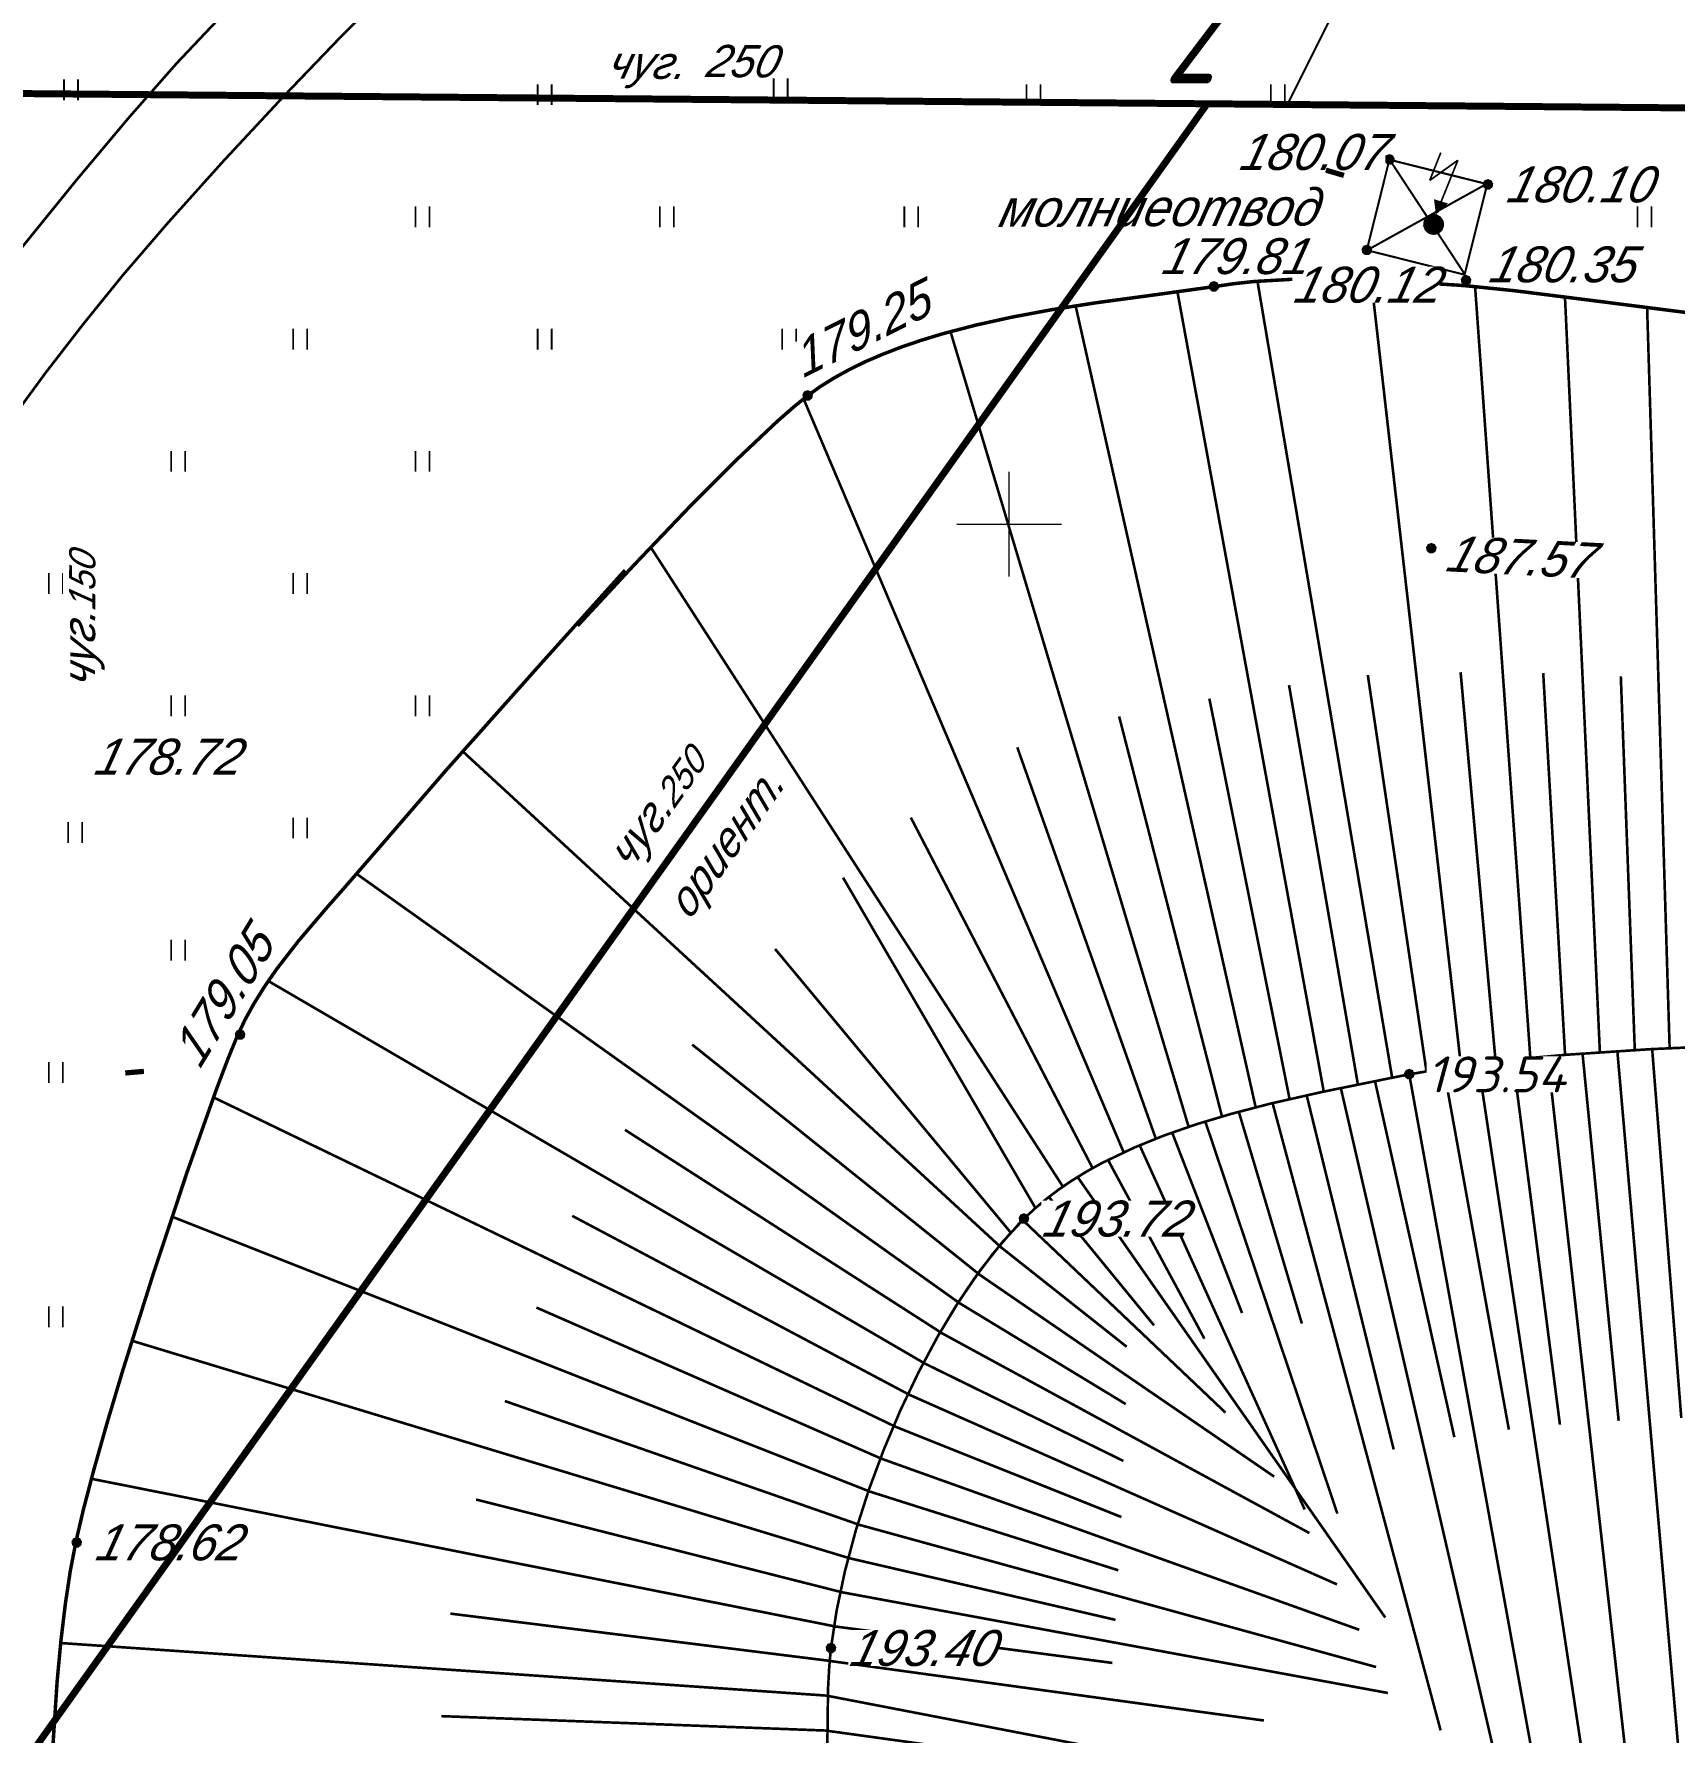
# Model space of a CAD drawing. Header units: millimetres. Extents: x -338 to 6826, y -8218 to 3153.
# Drawn here: x -35 to 140.7, y -7373.3 to -7191.4 of the extents above; entities that cross this region are included whole.
import ezdxf
from ezdxf import colors
from ezdxf.entities.mleader import LeaderData, LeaderLine
from ezdxf.math import Vec2, Vec3

# ---------------------------------------------------------------- set-up
doc = ezdxf.new("R2010")
doc.units = ezdxf.units.MM
for name, pattern in [('Cплошная', [0]), ('Cплошная_0.50', [0]), ('Штриховая 1.5-1.5_0.50', [1.5, 0.75, -0.75])]:
    doc.linetypes.add(name, pattern=pattern)
doc.layers.add('Линия выноска', color=137, linetype='Continuous', lineweight=25)
doc.layers.add('Строительный', color=251, linetype='Continuous', lineweight=13)
doc.styles.add('Simplex', font='simplex.shx', dxfattribs={"width": 0.7, "oblique": 15})
doc.styles.get("Standard").update_dxf_attribs({"font": 'simplex.shx', "oblique": 15})
doc.styles.add('БСАМ курсив малоконтрасный (Бм-431)', font='')
doc.styles.get('БСАМ курсив малоконтрасный (Бм-431)').set_extended_font_data('Bm431', italic=True)
doc.linetypes.add('Водопр', pattern='A,5,-1,["В",БСАМ курсив малоконтрасный (Бм-431),S=2,R=0,X=-1.2,Y=-1],-1,10,-2,10,-2,5', length=36)
doc.linetypes.add('КОНТУР', pattern='A,0,-0.5,[133,ltypeshp.shx,S=0.05,R=0,X=-0.5,Y=0],-0.5', length=1)

# ---------------------------------------------------------------- blocks, each defined once
blk = doc.blocks.new('2011 - 401 трава')
at = {"color": 7, "linetype": 'Continuous', "lineweight": 0, "const_width": 0.1, "flags": 128}
for points in [[(0, 0), (0, 1.2)], [(0.8, 0), (0.8, 1.2)]]:
    blk.add_lwpolyline(points, dxfattribs=at)
blk = doc.blocks.new('29 - 109.1.2 молниеводы на столбах метал')
for points in [[(0.5, 1.35), (-0.3, 1.4), (0, 0.6)], [(-0.00002, 0.6), (-0.27884, 0.53128), (-0.4938, 0.34084), (-0.59564, 0.07234), (-0.56102, -0.21276), (-0.39788, -0.4491), (-0.1436, -0.58256), (0.14358, -0.58256), (0.39786, -0.4491), (0.561, -0.21276), (0.59562, 0.07234), (0.49378, 0.34084), (0.27882, 0.53128)]]:
    blk.add_hatch(color=7).paths.add_polyline_path(points)
at = {"color": 7, "linetype": 'Continuous', "lineweight": 0, "const_width": 0.1, "flags": 128}
for points in [[(-0.8, 2.4), (-0.55, 4.1)], [(0.5, 3.9), (-0.8, 2.4)], [(0.117261, 1.373921), (0.5, 3.9)]]:
    blk.add_lwpolyline(points, dxfattribs=at)
at = {"color": 7, "linetype": 'Continuous', "lineweight": 0, "const_width": 0.02, "flags": 128}
for points in [[(0.5, 1.35), (-0.3, 1.4), (0, 0.6), (0.5, 1.35)], [(0, 0.6), (-0.278834, 0.531274), (-0.49379, 0.340839), (-0.595625, 0.072322), (-0.56101, -0.212763), (-0.397874, -0.449106), (-0.143589, -0.582565), (0.143589, -0.582565), (0.397874, -0.449106), (0.56101, -0.212763), (0.595625, 0.072322), (0.49379, 0.340839), (0.278834, 0.531274), (0, 0.6)]]:
    blk.add_lwpolyline(points, close=True, dxfattribs=at)
blk = doc.blocks.new('118 - 330 отм высот')
blk.add_hatch(color=7).paths.add_polyline_path([(0.098, 0.12), (0.002, 0.155), (-0.095, 0.121), (-0.146, 0.032), (-0.129, -0.069), (-0.05, -0.135), (0.052, -0.136), (0.131, -0.07), (0.149, 0.031)])
at = {"color": 7, "linetype": 'Continuous', "lineweight": 0, "const_width": 0.01, "flags": 128}
blk.add_lwpolyline([(0.098, 0.12), (0.002, 0.155), (-0.095, 0.121), (-0.146, 0.032), (-0.129, -0.069), (-0.05, -0.135), (0.052, -0.136), (0.131, -0.07), (0.149, 0.031), (0.098, 0.12)], close=True, dxfattribs=at)
blk = doc.blocks.new('Крест')
at = {"color": 0, "linetype": 'Continuous', "lineweight": 0, "flags": 128}
for points in [[(0, -1), (0, 1)], [(-1, 0), (1, 0)]]:
    blk.add_lwpolyline(points, dxfattribs=at)
blk = doc.blocks.new('_Oblique')
at = {"color": 0, "linetype": 'ByBlock', "lineweight": -2}
blk.add_line((-0.5, -0.5), (0.5, 0.5), dxfattribs=at)
blk = doc.blocks.new('_DotBlank')
at = {"color": 0, "linetype": 'ByBlock', "lineweight": -2}
blk.add_line((-0.5, 0), (-1, 0), dxfattribs=at)
blk.add_circle((0, 0), 0.5, dxfattribs=at)

msp = doc.modelspace()

# ---------------------------------------------------------------- linework, layer by layer
at = {"layer": 'Строительный', "color": 7, "linetype": 'Штриховая 1.5-1.5_0.50', "lineweight": 20, "ltscale": 2, "const_width": 0.281, "flags": 128}
msp.add_lwpolyline([(33.69, -7151.26), (34.12, -7151.43), (34.34, -7151.65), (34.36, -7151.94), (34.18, -7152.29), (33.79, -7152.7), (33.2, -7153.19), (31.37, -7154.39), (28.65, -7155.93), (24.2, -7158.28), (20.81, -7160.06), (17.32, -7161.96), (14.57, -7163.56), (12.36, -7164.98), (10.65, -7166.25), (6.42, -7169.76), (1.68, -7173.88), (-3.96, -7178.97), (-9.31, -7183.99), (-14.97, -7189.57), (-19.74, -7194.61), (-24.74, -7200.29), (-30.41, -7207.04), (-36.31, -7214.32), (-41.93, -7221.53), (-47.24, -7228.63), (-51.44, -7234.62), (-53.2, -7237.36), (-55.17, -7240.63), (-57.32, -7244.42), (-59.66, -7248.71), (-63.24, -7255.54), (-67.14, -7263.29), (-69.59, -7268.28), (-70.7, -7270.51), (-70.99, -7270.92), (-71.39, -7271.3), (-72.32, -7271.89), (-73.32, -7272.32), (-73.66, -7272.45), (-74.71, -7272.84), (-75.67, -7273.13), (-76.48, -7273.3), (-77.32, -7273.35), (-77.91, -7273.18), (-78.4, -7272.76), (-78.87, -7272.09), (-79.24, -7271.28), (-79.53, -7270.38), (-79.71, -7269.45), (-79.75, -7268.6), (-79.7, -7267.14), (-79.01, -7246.34), (-78.04, -7223.46), (-77, -7204.55), (-76.24, -7193.9), (-75.45, -7185.53), (-75.06, -7182.22), (-74.65, -7179.49), (-74.25, -7177.35), (-73.84, -7175.8), (-73.35, -7174.47), (-72.74, -7173.15), (-72.01, -7171.83), (-71.17, -7170.53), (-70.21, -7169.24), (-69.14, -7167.97), (-67.97, -7166.71), (-66.68, -7165.48), (-64.16, -7163.36), (-61.34, -7161.34), (-58.25, -7159.44), (-54.95, -7157.69), (-51.79, -7156.25), (-48.56, -7154.99), (-45.32, -7153.93), (-42.15, -7153.1), (-40.56, -7152.79), (-38.56, -7152.5), (-33.3, -7151.97), (-26.43, -7151.51), (-18.12, -7151.13), (-10.39, -7150.89), (-2.1, -7150.71), (6.42, -7150.62), (14.65, -7150.6), (21.74, -7150.67), (27.52, -7150.81), (31.58, -7151.01), (33.69, -7151.26)], close=True, dxfattribs=at)
msp.add_lwpolyline([(502.22, -7154.7), (90.72, -7153.94), (65.39, -7153.46), (56.53, -7153.42), (51.79, -7153.55), (50.45, -7153.73), (49.08, -7154.05), (47.68, -7154.52), (46.23, -7155.14), (43.83, -7156.42), (41.02, -7158.22), (39.11, -7159.53), (36.01, -7161.63), (35.3, -7162.08), (28.5, -7166.51), (23.02, -7170.22), (18.16, -7173.68), (12.71, -7177.82), (10.4, -7179.71), (8.37, -7181.48), (3.67, -7185.93), (-2.22, -7191.84), (-8.47, -7198.35), (-14.75, -7205.1), (-20.67, -7211.69), (-25.45, -7217.24), (-29.72, -7222.51), (-33.75, -7227.72), (-37.77, -7233.21), (-41.52, -7238.65), (-45.19, -7244.35), (-48.57, -7250), (-52.54, -7256.7), (-56.98, -7264.18), (-59.79, -7269.09), (-62.25, -7273.58), (-64.45, -7277.81), (-66.4, -7281.81), (-68.64, -7286.83), (-70.49, -7291.55), (-71.96, -7296), (-73.06, -7300.17), (-73.97, -7304.95), (-74.85, -7311.11), (-75.7, -7318.58), (-76.48, -7327.16), (-77.09, -7335.2), (-77.61, -7343.62), (-78.04, -7352.1), (-78.34, -7360.2), (-78.5, -7367.44), (-78.52, -7373.48), (-78.4, -7378.03), (-78.13, -7380.88), (-77.92, -7381.85), (-77.6, -7382.81), (-77.17, -7383.78), (-76.64, -7384.76), (-76, -7385.73), (-75.26, -7386.7), (-74.42, -7387.67), (-73.48, -7388.64), (-71.7, -7390.23), (-69.67, -7391.78), (-67.41, -7393.28), (-64.96, -7394.7), (-62.82, -7395.79), (-60.66, -7396.78), (-58.53, -7397.63), (-56.54, -7398.29), (-54.83, -7398.7), (-53.02, -7398.93), (-51.11, -7398.99), (-49.07, -7398.88), (-47.25, -7398.66), (-45.32, -7398.31), (-43.26, -7397.83), (-41.01, -7397.21), (-37.5, -7396.1), (-32.65, -7394.41)], dxfattribs=at)
at = {"layer": 'Строительный', "linetype": 'Водопр', "lineweight": 20, "const_width": 0.748}
msp.add_lwpolyline([(-126.06, -7197.06), (184.12, -7199.73)], dxfattribs=at)
at = {"layer": 'Строительный', "color": 7, "linetype": 'Cплошная_0.50', "lineweight": 20, "const_width": 0.224, "flags": 128}
msp.add_lwpolyline([(110.18, -7204.91), (107.76, -7214.61), (118.24, -7217.23), (120.66, -7207.53), (110.18, -7204.91)], close=True, dxfattribs=at)
at = {"layer": 'Строительный', "color": 7, "linetype": 'Cплошная_0.50', "lineweight": 20, "flags": 128}
for points, const_width in [([(110.16, -7204.84), (118.21, -7217.11)], 0.224), ([(120.61, -7207.5), (107.81, -7214.6)], 0.224), ([(55.46, -7449.39), (55.47, -7449.56), (55.52, -7450.22), (56.79, -7466.61), (57.6, -7475.82), (58.4, -7483.65), (59.38, -7491.66), (60.4, -7498.17), (61.69, -7505.07), (62.89, -7510.83), (64.49, -7517.45), (65.32, -7520.48), (66.19, -7523.33), (67.25, -7526.48), (68.37, -7529.44), (69.54, -7532.21), (70.77, -7534.8), (72.15, -7537.39), (73.73, -7540.08), (75.51, -7542.87), (77.47, -7545.71), (79.38, -7548.32), (81.39, -7550.91), (83.47, -7553.45), (85.59, -7555.89), (87.62, -7558.1), (89.61, -7560.13), (91.51, -7561.94), (93.29, -7563.5), (95.03, -7564.87), (96.89, -7566.18), (98.85, -7567.43), (100.92, -7568.61), (103, -7569.68), (105.14, -7570.67), (107.35, -7571.57), (109.59, -7572.38), (111.84, -7573.1), (114.09, -7573.71), (116.35, -7574.22), (118.58, -7574.63), (120.9, -7574.9), (123.85, -7575.11), (127.43, -7575.23), (131.7, -7575.28), (129.56, -7575.25), (157.74, -7574.76), (152.02, -7574.9), (163.46, -7574.63), (174.63, -7574.45), (180.1, -7574.32), (185.81, -7574.18), (196.98, -7574), (215.96, -7573.97), (220.56, -7573.97), (243.04, -7573.96), (267.03, -7573.86), (272.16, -7573.8), (285.72, -7573.65), (304.42, -7573.31), (314.11, -7573.01), (323.1, -7572.64), (344.7, -7571.53), (357.11, -7570.77), (367.57, -7570.03), (377.68, -7569.13), (381.6, -7568.69), (384.75, -7568.25), (390.82, -7567.16), (396.91, -7565.77), (402.98, -7564.09), (408.86, -7562.16), (411.77, -7561.09), (414.59, -7559.96), (417.31, -7558.78), (419.92, -7557.56), (422.56, -7556.23), (425.23, -7554.79), (427.92, -7553.26), (430.59, -7551.64), (433.28, -7549.91), (435.88, -7548.15), (438.36, -7546.36), (440.69, -7544.57), (443, -7542.67), (445.1, -7540.81), (446.96, -7538.99), (448.58, -7537.24), (450.01, -7535.48), (451.38, -7533.55), (452.69, -7531.45), (453.94, -7529.17), (454.95, -7527.11), (455.94, -7524.9), (456.91, -7522.52), (457.88, -7519.94), (459.29, -7515.77), (460.96, -7510.42), (462.43, -7505.11), (464.02, -7498.52), (465.59, -7491.19), (467.06, -7483.54), (468.41, -7475.69), (469.46, -7468.47), (470.36, -7460.49), (471.39, -7449.32), (473.27, -7425.45), (474.09, -7414.27), (474.78, -7404.89), (475.29, -7398.71), (476.14, -7389.67), (476.38, -7387.05), (477.32, -7376.68), (477.86, -7369.19), (478.07, -7364.98), (478.14, -7361.44), (478.07, -7358.52), (477.87, -7356.2), (477.5, -7354.03), (476.96, -7351.81), (476.25, -7349.54), (475.38, -7347.25), (474.43, -7345.11), (473.35, -7342.97), (472.15, -7340.84), (470.83, -7338.73), (469.5, -7336.79), (468.08, -7334.89), (466.59, -7333.07), (465.05, -7331.34), (463.51, -7329.79), (461.81, -7328.25), (459.93, -7326.73), (457.88, -7325.22), (455.94, -7323.91), (453.86, -7322.6), (451.64, -7321.31), (449.3, -7320.03), (445, -7317.88), (440.29, -7315.75), (434.62, -7313.4), (428.51, -7311.05), (420.62, -7308.27), (413.15, -7305.91), (408.86, -7304.7), (404.82, -7303.68), (401.04, -7302.86), (397.53, -7302.23), (393.89, -7301.73), (389.68, -7301.28), (384.89, -7300.89), (379.47, -7300.55), (369.63, -7300.1), (357.31, -7299.73), (346.85, -7299.49), (335.15, -7299.21), (323.83, -7298.96), (309.86, -7298.74), (279.54, -7298.43), (250.11, -7298.31), (221.29, -7298.34), (192.48, -7298.55), (179.36, -7298.76), (169.05, -7299.02), (162.18, -7299.24), (149.09, -7299.68), (138.17, -7300.17), (129.15, -7300.77), (124.23, -7301.21), (119.79, -7301.7), (115.83, -7302.26), (112.31, -7302.87), (110.63, -7303.2), (103.03, -7304.74), (97.41, -7306.01), (93.24, -7307.1), (89.46, -7308.23), (86.01, -7309.43), (82.85, -7310.71), (79.34, -7312.39), (77.73, -7313.29), (76.21, -7314.22), (74.78, -7315.19), (73.45, -7316.2), (72.2, -7317.25), (71.03, -7318.34), (68.69, -7320.88), (66.36, -7323.84), (64.06, -7327.2), (61.82, -7330.9), (59.75, -7334.77), (57.81, -7338.83), (56.03, -7343.04), (54.44, -7347.31), (53.02, -7351.73), (51.86, -7356.08), (50.97, -7360.3), (50.36, -7364.33), (50.18, -7366.33), (50.05, -7368.67), (49.98, -7374.39), (50.15, -7381.5), (50.56, -7390.04), (51.59, -7404.99), (53.18, -7423.85), (54.12, -7434.24), (55.45, -7449.32)], 0.281), ([(469.43, -7468.68), (469.46, -7468.47), (470.36, -7460.49), (471.39, -7449.32), (473.27, -7425.45), (474.09, -7414.27), (474.78, -7404.89), (475.29, -7398.71), (476.14, -7389.67), (476.38, -7387.05), (477.32, -7376.68), (477.86, -7369.19), (478.07, -7364.98), (478.14, -7361.44), (478.07, -7358.52), (477.87, -7356.2), (477.5, -7354.03), (476.96, -7351.81), (476.25, -7349.54), (475.38, -7347.25), (474.43, -7345.11), (473.35, -7342.97), (472.15, -7340.84), (470.83, -7338.73), (469.5, -7336.79), (468.08, -7334.89), (466.59, -7333.07), (465.05, -7331.34), (463.51, -7329.79), (461.81, -7328.25), (459.93, -7326.73), (457.88, -7325.22), (455.94, -7323.91), (453.86, -7322.6), (451.64, -7321.31), (449.3, -7320.03), (445, -7317.88), (440.29, -7315.75), (434.62, -7313.4), (428.51, -7311.05), (420.62, -7308.27), (413.15, -7305.91), (408.86, -7304.7), (404.82, -7303.68), (401.04, -7302.86), (397.53, -7302.23), (393.89, -7301.73), (389.68, -7301.28), (384.89, -7300.89), (379.47, -7300.55), (369.63, -7300.1), (357.31, -7299.73), (346.85, -7299.49), (335.15, -7299.21), (323.83, -7298.96), (309.86, -7298.74), (279.54, -7298.43), (250.11, -7298.31), (221.29, -7298.34), (192.48, -7298.55), (179.36, -7298.76), (169.05, -7299.02), (162.18, -7299.24), (149.09, -7299.68), (138.17, -7300.17), (129.15, -7300.77), (124.23, -7301.21), (119.79, -7301.7), (115.83, -7302.26), (112.31, -7302.87), (110.63, -7303.2), (103.03, -7304.74), (97.41, -7306.01), (93.24, -7307.1), (89.46, -7308.23), (86.01, -7309.43), (82.85, -7310.71), (79.34, -7312.39), (77.73, -7313.29), (76.21, -7314.22), (74.78, -7315.19), (73.45, -7316.2), (72.2, -7317.25), (71.03, -7318.34), (70.22, -7319.17)], 0.281), ([(69.63, -7319.82), (67.64, -7322.17), (65.66, -7324.82), (63.71, -7327.74), (61.82, -7330.9), (59.75, -7334.77), (57.81, -7338.83), (56.03, -7343.04), (54.44, -7347.31), (53.02, -7351.73), (51.86, -7356.08), (50.97, -7360.3), (50.36, -7364.33), (50.18, -7366.33), (50.05, -7368.67), (49.98, -7374.39), (50.15, -7381.5), (50.56, -7390.04), (51.59, -7404.99), (53.18, -7423.85), (54.12, -7434.24), (55.47, -7449.56), (55.52, -7450.22), (56.79, -7466.61), (57.6, -7475.82), (58.4, -7483.65), (59.38, -7491.66), (60.4, -7498.17), (61.69, -7505.07), (62.89, -7510.83), (64.49, -7517.45), (65.32, -7520.48), (66.19, -7523.33), (67.25, -7526.48), (68.37, -7529.44), (69.54, -7532.21), (70.77, -7534.8), (72.15, -7537.39), (73.73, -7540.08), (75.51, -7542.87), (77.47, -7545.71), (79.38, -7548.32), (81.39, -7550.91), (83.47, -7553.45), (85.59, -7555.89), (87.62, -7558.1), (89.61, -7560.13), (91.51, -7561.94), (93.29, -7563.5), (95.03, -7564.87), (96.89, -7566.18), (98.85, -7567.43), (100.92, -7568.61), (103, -7569.68), (105.14, -7570.67), (107.35, -7571.57), (109.59, -7572.38), (111.84, -7573.1), (114.09, -7573.71), (116.35, -7574.22), (118.58, -7574.63), (120.9, -7574.9), (123.85, -7575.11), (127.43, -7575.23), (131.7, -7575.28), (133.22, -7575.28)], 0.281)]:
    msp.add_lwpolyline(points, dxfattribs=dict(at, const_width=const_width))
at = {"layer": 'Строительный', "color": 7, "linetype": 'КОНТУР', "lineweight": 20, "ltscale": 2, "const_width": 0.374, "flags": 128}
for points in [[(502.22, -7252.25), (498.04, -7250.05), (492.61, -7247.31), (487.43, -7244.82), (481.08, -7241.97), (475.1, -7239.52), (469.47, -7237.46), (464.19, -7235.8), (458.2, -7234.18), (451.27, -7232.51), (443.53, -7230.8), (435.17, -7229.1), (426.23, -7227.42), (417.02, -7225.83), (407.73, -7224.34), (398.51, -7223), (388.77, -7221.73), (379.46, -7220.67), (370.71, -7219.83), (362.6, -7219.23), (355.01, -7218.89), (346.9, -7218.78), (338.19, -7218.88), (328.72, -7219.21), (314.96, -7219.99), (296.35, -7221.34), (294.71, -7221.47), (276.51, -7222.76), (269.73, -7223.14), (263.74, -7223.37), (256.52, -7223.59), (233.5, -7224.27), (216.95, -7224.68), (203.25, -7224.91), (189.33, -7224.97), (183.56, -7224.91), (178.54, -7224.78), (173.81, -7224.56), (168.5, -7224.18), (162.6, -7223.65), (156.02, -7222.97), (146.51, -7221.86), (134.08, -7220.27), (133.55, -7220.2), (123.63, -7218.95), (118.44, -7218.42), (117.65, -7218.36), (109.39, -7217.83), (104.59, -7217.67), (100.33, -7217.69), (95.67, -7217.96), (93.49, -7218.2), (91.38, -7218.51), (85.48, -7219.33), (78.73, -7220.24), (74.01, -7220.98), (69.77, -7221.77), (65.87, -7222.63), (62.28, -7223.57), (60.02, -7224.26), (57.9, -7224.98), (55.91, -7225.75), (54.04, -7226.55), (52.31, -7227.4), (50.7, -7228.29), (49.21, -7229.22), (47.86, -7230.19), (46.38, -7231.39), (44.63, -7232.92), (40.37, -7236.94), (35.17, -7242.14), (29.23, -7248.36), (23.23, -7254.83)], [(28.3, -7248.87), (19.01, -7259.21), (9.17, -7270.26), (1.99, -7278.57), (-1.98, -7283.14), (-3.62, -7285), (-6.68, -7288.59), (-9.02, -7291.61), (-10.31, -7293.47), (-11.44, -7295.28), (-12.42, -7297.06), (-13.25, -7298.82), (-14.21, -7301.16), (-15.46, -7304.46), (-18.59, -7313.3), (-22.18, -7324.09), (-25.53, -7334.69), (-27.2, -7340.28), (-28.6, -7345.24), (-29.71, -7349.46), (-30.51, -7352.9), (-31.12, -7356.07), (-31.65, -7359.61), (-32.12, -7363.52), (-32.52, -7367.79), (-32.99, -7374.94), (-33.3, -7382.91), (-33.47, -7392.21), (-33.49, -7393.68), (-33.39, -7397.31), (-33.03, -7401.85), (-32.6, -7405.71), (-32.03, -7410.01), (-31.5, -7413.65), (-31.33, -7414.83), (-30.88, -7416.82), (-30.44, -7418.27), (-30.27, -7418.79), (-29.72, -7420.77), (-29.66, -7421.01)]]:
    msp.add_lwpolyline(points, dxfattribs=at)
at = {"layer": 'Строительный', "color": 7, "linetype": 'Cплошная', "lineweight": 20, "const_width": 0.281, "flags": 128}
for points in [[(117.85, -7301.96), (108.23, -7217.77)], [(103.15, -7304.71), (87.48, -7219.07)], [(110.48, -7303.23), (96.05, -7217.93)], [(125.28, -7301.1), (119.36, -7218.49)], [(132.73, -7300.5), (128.99, -7219.61)], [(95.86, -7306.4), (76.57, -7220.56)], [(140.2, -7300.06), (137.79, -7220.75)], [(88.68, -7308.49), (63.17, -7223.33)], [(81.72, -7311.22), (47.43, -7230.52)], [(75.21, -7314.89), (31.06, -7246.42)], [(106.81, -7303.96), (99.43, -7261.18)], [(114.15, -7302.53), (107.87, -7260.1)], [(121.56, -7301.49), (117.81, -7259.8)], [(129, -7300.78), (126.66, -7259.9)], [(136.47, -7300.27), (134.97, -7260.23)], [(99.49, -7305.52), (90.9, -7262.63)], [(92.25, -7307.38), (81.23, -7264.53)], [(68.4, -7321.23), (10.92, -7268.28)], [(85.16, -7309.75), (70.32, -7267.84)], [(78.39, -7312.91), (58.92, -7275.37)], [(64.01, -7327.28), (-0.44, -7281.4)], [(72.27, -7317.19), (51.66, -7281.8)], [(69.63, -7319.82), (44.38, -7289.44)], [(60.27, -7333.75), (-9.91, -7292.87)], [(66.11, -7324.18), (35.5, -7299.68)], [(123.42, -7301.29), (128.45, -7340.38)], [(127.14, -7300.93), (135.91, -7379.39)], [(130.87, -7300.64), (134.74, -7339.97)], [(134.6, -7300.38), (141.5, -7379.23)], [(138.33, -7300.16), (141.45, -7339.66)], [(112.31, -7302.87), (126.17, -7379.42)], [(116, -7302.23), (122.98, -7340.92)], [(119.7, -7301.71), (131.43, -7379.55)], [(101.32, -7305.11), (110.64, -7343.04)], [(104.98, -7304.33), (122.47, -7380.11)], [(108.64, -7303.6), (117.14, -7341.72)], [(57.07, -7340.51), (-15.78, -7305.33)], [(94.05, -7306.87), (100.81, -7329.56)], [(97.67, -7305.95), (115.67, -7373.13)], [(62.07, -7330.47), (28.3, -7308.81)], [(90.46, -7307.91), (104.61, -7349.91)], [(83.43, -7310.46), (101.11, -7349.47)], [(86.91, -7309.1), (94.4, -7328.43)], [(80.04, -7312.03), (90.37, -7331.18)], [(76.78, -7313.86), (109.74, -7361.04)], [(73.71, -7316), (84.97, -7329.75)], [(54.38, -7347.49), (-20.22, -7318.11)], [(58.61, -7337.1), (22.65, -7318.02)], [(70.9, -7318.47), (92.62, -7339.09)], [(68.39, -7321.24), (82.04, -7332.04)], [(66.1, -7324.2), (97.84, -7345.95)], [(55.66, -7343.98), (18.81, -7327.84)], [(64, -7327.29), (81.94, -7338.18)], [(62.06, -7330.49), (101.61, -7351.99)], [(52.22, -7354.65), (-24.51, -7331.4)], [(60.26, -7333.76), (81.69, -7344.27)], [(53.23, -7351.05), (15.43, -7337.85)], [(58.6, -7337.11), (104.57, -7357.49)], [(57.06, -7340.52), (81.48, -7350.28)], [(55.66, -7343.99), (106.95, -7362.35)], [(50.69, -7361.97), (-28.86, -7346.18)], [(51.37, -7358.29), (12.35, -7348.4)], [(54.37, -7347.5), (81.14, -7355.98)], [(53.22, -7351.06), (108.76, -7366.34)], [(52.22, -7354.66), (80.85, -7361.29)], [(51.36, -7358.3), (110.02, -7369.12)], [(50.23, -7365.68), (9.6, -7360.62)], [(50.69, -7361.98), (80.51, -7365.9)], [(50.03, -7369.41), (-32.14, -7363.77)], [(50.23, -7365.69), (96.74, -7372.07)], [(50.03, -7369.43), (84.54, -7376.08)], [(49.98, -7373.15), (8.64, -7371.6)], [(49.98, -7373.17), (119.06, -7382.74)]]:
    msp.add_lwpolyline(points, dxfattribs=at)
at = {"layer": 'Строительный', "color": 34, "linetype": 'Continuous', "lineweight": 20, "true_color": 0xa55200, "const_width": 0.561, "flags": 128}
msp.add_lwpolyline([(-23.23, -7302.55), (-25.23, -7302.72)], dxfattribs=at)

# ---------------------------------------------------------------- block references
at = {"layer": 'Строительный', "color": 7, "lineweight": 20, "zscale": 3.74}
for name, p, xscale, yscale in [('2011 - 401 трава', (-31.79, -7198.54), 1.87, 1.87), ('2011 - 401 трава', (18.95, -7199.07), 1.87, 1.87), ('2011 - 401 трава', (44.23, -7198.46), 1.87, 1.87), ('2011 - 401 трава', (71.31, -7199.07), 1.87, 1.87), ('2011 - 401 трава', (97.49, -7199.07), 1.87, 1.87), ('118 - 330 отм высот', (110.18, -7204.91, 673.47), 3.74, 3.74), ('118 - 330 отм высот', (120.73, -7207.59, 673.56), 3.74, 3.74), ('2011 - 401 трава', (5.86, -7212.16), 1.87, 1.87), ('2011 - 401 трава', (32.04, -7212.16), 1.87, 1.87), ('2011 - 401 трава', (58.22, -7212.16), 1.87, 1.87), ('2011 - 401 трава', (136.76, -7212.16), 1.87, 1.87), ('118 - 330 отм высот', (107.76, -7214.61, 673.66), 3.74, 3.74), ('118 - 330 отм высот', (118.39, -7217.85, 674.51), 3.74, 3.74), ('118 - 330 отм высот', (91.38, -7218.51, 672.48), 3.74, 3.74), ('2011 - 401 трава', (-7.23, -7225.25), 1.87, 1.87), ('2011 - 401 трава', (18.95, -7225.25), 1.87, 1.87), ('2011 - 401 трава', (45.13, -7225.25), 1.87, 1.87), ('118 - 330 отм высот', (47.86, -7230.19, 670.38), 3.74, 3.74), ('2011 - 401 трава', (-20.32, -7238.34), 1.87, 1.87), ('2011 - 401 трава', (5.86, -7238.34), 1.87, 1.87), ('118 - 330 отм высот', (114.67, -7246.55, 701.51), 3.74, 3.74), ('2011 - 401 трава', (-33.41, -7251.43), 1.87, 1.87), ('2011 - 401 трава', (-7.23, -7251.43), 1.87, 1.87), ('2011 - 401 трава', (-20.32, -7264.52), 1.87, 1.87), ('2011 - 401 трава', (5.86, -7264.52), 1.87, 1.87), ('2011 - 401 трава', (-31.34, -7278.08), 1.87, 1.87), ('2011 - 401 трава', (-7.23, -7277.61), 1.87, 1.87), ('2011 - 401 трава', (-20.32, -7290.7), 1.87, 1.87), ('118 - 330 отм высот', (-12.93, -7298.64, 669.64), 3.74, 3.74), ('2011 - 401 трава', (-33.41, -7303.79), 1.87, 1.87), ('118 - 330 отм высот', (112.31, -7302.87, 723.84), 3.74, 3.74), ('118 - 330 отм высот', (71.03, -7318.34, 724.5), 3.74, 3.74), ('2011 - 401 трава', (-33.41, -7329.97), 1.87, 1.87), ('118 - 330 отм высот', (-30.43, -7353.02, 668.02), 3.74, 3.74), ('118 - 330 отм высот', (50.36, -7364.33, 723.31), 3.74, 3.74)]:
    msp.add_blockref(name, p, dxfattribs=dict(at, xscale=xscale, yscale=yscale))
at = {"layer": 'Строительный', "color": 7, "lineweight": 20, "xscale": 1.869999999999405, "yscale": 1.869999999999405, "zscale": 3.74, "rotation": 346.6283499999836}
msp.add_blockref('29 - 109.1.2 молниеводы на столбах метал', (114.92, -7211.85), dxfattribs=at)
at = {"layer": 'Строительный', "color": 136, "lineweight": 20, "true_color": 0x008080, "xscale": 5.61, "yscale": 5.61, "zscale": 3.74}
msp.add_blockref('Крест', (69.44, -7243.95), dxfattribs=at)

# ---------------------------------------------------------------- leaders
at = {"layer": 'Линия выноска', "lineweight": 20}
ml = msp.add_multileader_mtext('Standard', dxfattribs=at)
ml.set_content('2', color=2, style='Simplex')
ml.set_leader_properties()
ml.set_arrow_properties(name='DOTBLANK')
ml.build(insert=Vec2(0, 0))
ml.multileader.update_dxf_attribs({"text_left_attachment_type": 6, "text_right_attachment_type": 6, "dogleg_length": 1, "arrow_head_size": 5.61})
ctx = ml.context
ctx.base_point, ctx.char_height, ctx.arrow_head_size, ctx.landing_gap_size, ctx.plane_origin = Vec3(76.84, -7199), 11.22, 5.61, 7.48, Vec3(98.77, -7203.12)
ctx.left_attachment, ctx.right_attachment, ctx.text_align_type = 6, 6, 2
notes = []
notes.append((ctx, [(1, (1, 1, 0), (99.22, -7199), (-1, 0), 0.133, [(0, [(108.12, -7181.29)], 0, [])])]))
ctx.mtext.insert, ctx.mtext.alignment, ctx.mtext.flow_direction = Vec3(91.61, -7185.53), 3, 5
for ctx, leaders in notes:
    for number, flags, end, landing, length, lines in leaders:
        leader = LeaderData()
        leader.index, (leader.has_last_leader_line, leader.has_dogleg_vector, leader.attachment_direction) = number, flags
        leader.last_leader_point, leader.dogleg_vector, leader.dogleg_length = Vec3(end), Vec3(landing), length
        for number, points, colour, breaks in lines:
            line = LeaderLine()
            line.index, line.vertices, line.color, line.breaks = number, Vec3.list(points), colors.encode_raw_color(colour), breaks
            leader.lines.append(line)
        ctx.leaders.append(leader)

# ---------------------------------------------------------------- next in the draw order: texts
at = {"layer": 'Строительный', "color": 7, "lineweight": 20, "bg_fill": 3, "box_fill_scale": 1, "bg_fill_color": 256}
for s, insert, char_height, attachment_point, rotation, bg_fill_transparency in [('{\\fBm431|c1|b0|i1;\\l\\C0;чуг.}', (26.39, -7197.25), 3.4505, 7, 359.5242, 0), ('{\\fBm431|c1|b0|i1;\\l\\C0;250}', (36.84, -7196.1), 3.4505, 7, 359.5242, 0), ('{\\fBm431|c1|b0|i1;\\l\\C0;молниеотвод}', (68.17, -7208.15), 3.9568, 1, 0.2444, 0), ('{\\fD431|c1|b0|i1;\\l\\C0;180.35}', (120.71, -7216.15), 3.8474, 4, 359.988, 7411775), ('{\\fD431|c1|b0|i1;\\l\\C0;179.25}', (46.54, -7226.63), 3.8474, 4, 26.6133, 4264032), ('{\\fBm431|b0|i1|c204|p18;\\C0;чуг.\\H0.81292x;15\\fBm431|b0|i1|c0|p18;0}', (-27.44, -7261.46), 3.4505, 7, 89.7787, 0), ('{\\fD431|c1|b0|i1;\\l\\C0;187.57}', (116.19, -7247.09), 3.8474, 4, 357.1014, 6122), ('{\\fD431|c1|b0|i1;\\l\\C0;179.05}', (-18.84, -7301.36), 3.8474, 4, 58.6351, 4263417)]:
    msp.add_mtext(s, dxfattribs=dict(at, insert=insert, char_height=char_height, attachment_point=attachment_point, rotation=rotation, bg_fill_transparency=bg_fill_transparency))
at = {"layer": 'Строительный', "color": 7, "lineweight": 20, "char_height": 3.8474, "attachment_point": 4, "bg_fill": 3, "box_fill_scale": 1, "bg_fill_color": 256}
for s, insert, bg_fill_transparency in [('{\\fD431|c1|b0|i1;\\l\\C0;180.07}', (94, -7204.11), 4264042), ('{\\fD431|c1|b0|i1;\\l\\C0;180.10}', (122.6, -7207.59), 4263727), ('{\\fD431|c1|b0|i1;\\l\\C0;180.12}', (99.8, -7218.33), 4265112), ('{\\fD431|c1|b0|i1;\\l\\C0;178.72}', (-28.69, -7268.88), 4263422), ('{\\C0;193.54}', (114.18, -7302.87), 4263732), ('{\\fD431|c1|b0|i1;\\l\\C0;193.72}', (72.9, -7318.34), 4264017), ('{\\fD431|c1|b0|i1;\\l\\C0;178.62}', (-28.56, -7353.02), 4264082), ('{\\fD431|c1|b0|i1;\\l\\C0;193.40}', (52.23, -7364.33), 4263737)]:
    msp.add_mtext(s, dxfattribs=dict(at, insert=insert, bg_fill_transparency=bg_fill_transparency))

# ---------------------------------------------------------------- next in the draw order: linework, layer by layer
at = {"layer": 'Строительный', "color": 34, "linetype": 'Continuous', "lineweight": 20, "true_color": 0xa55200, "const_width": 0.561, "flags": 128}
msp.add_lwpolyline([(105.31, -7206.6), (103.38, -7206.03)], dxfattribs=at)

# ---------------------------------------------------------------- next in the draw order: texts
at = {"layer": 'Строительный', "color": 7, "lineweight": 20, "insert": (85.67, -7215.27), "char_height": 3.8474, "attachment_point": 4, "bg_fill": 3, "box_fill_scale": 1, "bg_fill_color": 256, "bg_fill_transparency": 4265122}
msp.add_mtext('{\\fD431|c1|b0|i1;\\l\\C0;179.81}', dxfattribs=at)

# ---------------------------------------------------------------- next in the draw order: leaders
at = {"layer": 'Линия выноска', "lineweight": 20}
ml = msp.add_multileader_mtext('Standard', dxfattribs=at)
ml.set_content('ЛС 2227/1 по тросу на опорах', color=2, style='Simplex')
ml.set_leader_properties()
ml.set_arrow_properties(name='OBLIQUE')
ml.build(insert=Vec2(0, 0))
ml.multileader.update_dxf_attribs({"text_left_attachment_type": 6, "text_right_attachment_type": 6, "dogleg_length": 1, "arrow_head_size": 3.74})
ctx = ml.context
ctx.base_point, ctx.char_height, ctx.arrow_head_size, ctx.landing_gap_size, ctx.plane_origin = Vec3(-87.55, -7108.72), 11.22, 3.74, 7.48, Vec3(40.16, -7260.29)
ctx.left_attachment, ctx.right_attachment, ctx.text_align_type = 6, 6, 2
notes = []
notes.append((ctx, [(1, (1, 1, 0), (132.12, -7108.72), (-1, 0), 3.74, [(0, [(117.68, -7174.52)], 0, [])])]))
ctx.mtext.insert, ctx.mtext.alignment, ctx.mtext.flow_direction = Vec3(120.9, -7093.76), 3, 5
for ctx, leaders in notes:
    for number, flags, end, landing, length, lines in leaders:
        leader = LeaderData()
        leader.index, (leader.has_last_leader_line, leader.has_dogleg_vector, leader.attachment_direction) = number, flags
        leader.last_leader_point, leader.dogleg_vector, leader.dogleg_length = Vec3(end), Vec3(landing), length
        for number, points, colour, breaks in lines:
            line = LeaderLine()
            line.index, line.vertices, line.color, line.breaks = number, Vec3.list(points), colors.encode_raw_color(colour), breaks
            leader.lines.append(line)
        ctx.leaders.append(leader)

# ---------------------------------------------------------------- next in the draw order: linework, layer by layer
at = {"layer": 'Строительный', "linetype": 'Водопр', "lineweight": 20, "const_width": 0.748, "flags": 128}
msp.add_lwpolyline([(-95, -7667.61), (-69.04, -7422.89), (90.59, -7199.03)], dxfattribs=at)

# ---------------------------------------------------------------- next in the draw order: texts
at = {"layer": 'Строительный', "color": 7, "lineweight": 20, "insert": (29.69, -7281.77), "char_height": 3.4505, "attachment_point": 7, "rotation": 54.6317, "bg_fill": 3, "box_fill_scale": 1, "bg_fill_color": 256, "bg_fill_transparency": 0}
msp.add_mtext('{\\fBm431|b0|i1|c204|p18;\\C0;чуг.\\fBm431|b0|i1|c0|p18;\\H0.81292x;250}', dxfattribs=at)

# ---------------------------------------------------------------- next in the draw order: texts
at = {"layer": 'Строительный', "color": 7, "lineweight": 20, "insert": (36.08, -7287.03), "char_height": 3.4505, "attachment_point": 7, "rotation": 54.6317, "bg_fill": 3, "box_fill_scale": 1, "bg_fill_color": 256, "bg_fill_transparency": 0}
msp.add_mtext('{\\fBm431|b0|i1|c0|p18;\\C0;ориент.}', dxfattribs=at)

doc.saveas('drawing.dxf')
